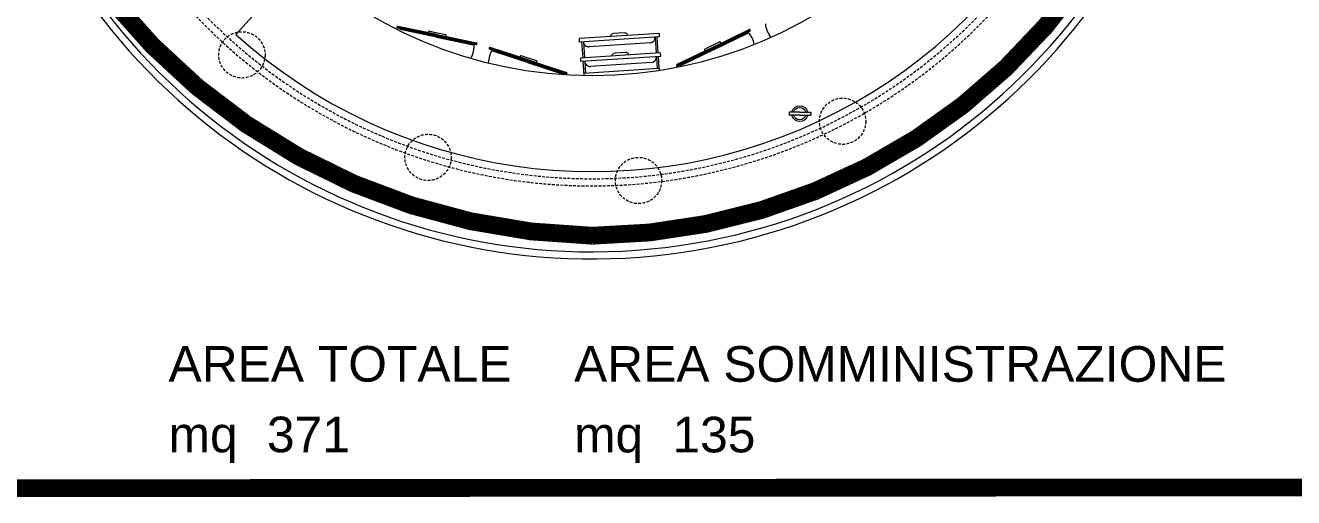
# Model space of a CAD drawing. Header units: millimetres. Extents: x 8265 to 78888, y 1905 to 34251.
# Drawn here: x 35783 to 36495, y 19695 to 19960 of the extents above; entities that cross this region are included whole.
import ezdxf

# ---------------------------------------------------------------- set-up
doc = ezdxf.new("R2010")
doc.units = ezdxf.units.MM
doc.linetypes.add('HIDDEN', pattern=[9.525, 6.35, -3.175])
for name, color, linetype, lineweight in [('468_BAR_001-AM_0', 73, 'Continuous', 0), ('471_TESTI_POLIGONI_001-AM_0', 221, 'Continuous', 0), ('costruzioni', 10, 'Continuous', 0)]:
    doc.layers.add(name, color=color, linetype=linetype, lineweight=lineweight)
doc.layers.add('ARREDI', color=151, linetype='Continuous')
doc.styles.add('AREA', font='arial.ttf', dxfattribs={"height": 30})

# ---------------------------------------------------------------- blocks, each defined once
blk = doc.blocks.new('Seltz')
at = {"layer": '468_BAR_001-AM_0'}
for p, q in [((0, 0), (0, 0.0673)), ((0, 0.0673), (0.02, 0.0673)), ((0, 0), (0, -0.0702)), ((0.02, 0), (0.02, 0.0673)), ((0.02, 0), (0.02, -0.0702)), ((0, -0.0702), (0.02, -0.0702))]:
    blk.add_line(p, q, dxfattribs=at)
for radius, start, end in [(0.05, 101.53696, 258.46304), (0.04, 104.47751, 255.52249), (0.05, 281.53696, 78.46304), (0.04, 284.47751, 75.52249)]:
    blk.add_arc((0.01, 0), radius, start, end, dxfattribs=at)
blk = doc.blocks.new('SUP-LOC')
at = {"style": 'AREA'}
blk.add_text('mq', height=20, dxfattribs=at).set_placement((7.7, -17.39))
for tag, p in [('NAME_LOC', (7.7, 22.28)), ('AREA_AREA', (62.93, -17.39))]:
    blk.add_attdef(tag, p, '', height=20, dxfattribs=at)

msp = doc.modelspace()

# ---------------------------------------------------------------- linework, layer by layer
at = {"layer": '468_BAR_001-AM_0'}
for p, q in [((35937.02, 19995.37), (35900.91, 19955.34)), ((36138.54, 19955.96), (36093.63, 19953.04)), ((36111.09, 19954.17), (36111.35, 19954.69)), ((36118.96, 19956.19), (36113.01, 19955.8)), ((36121.07, 19954.82), (36120.75, 19955.3)), ((36138.54, 19955.96), (36138.67, 19953.96)), ((36093.63, 19953.04), (36093.76, 19951.04)), ((36138.67, 19953.96), (36093.76, 19951.04)), ((36095.06, 19951.13), (36095.65, 19942.15)), ((36096.06, 19951.19), (36096.65, 19942.21)), ((36133.56, 19950.62), (36099.25, 19948.39)), ((36136.36, 19953.81), (36136.94, 19944.83)), ((36137.35, 19953.88), (36137.94, 19944.89)), ((36139.25, 19944.98), (36094.34, 19942.06)), ((36094.34, 19942.06), (36094.47, 19940.07)), ((36139.38, 19942.98), (36094.47, 19940.07)), ((36095.78, 19940.15), (36096.21, 19933.44)), ((36095.78, 19940.15), (36096.28, 19932.44)), ((36096.77, 19940.21), (36097.21, 19933.5)), ((36111.81, 19943.2), (36112.06, 19943.71)), ((36119.67, 19945.21), (36113.73, 19944.82)), ((36121.79, 19943.84), (36121.47, 19944.32)), ((36137.07, 19942.83), (36137.51, 19936.12)), ((36138.07, 19942.9), (36138.5, 19936.19)), ((36139.25, 19944.98), (36139.38, 19942.98)), ((36138.5, 19936.19), (36096.21, 19933.44)), ((36134.27, 19939.65), (36099.96, 19937.42)), ((36138.37, 19938.18), (36138.57, 19935.19))]:
    msp.add_line(p, q, dxfattribs=at)
for points in [[(36198.24, 19961.36, 0.128399), (36201.03, 19953.89)], [(35991.34, 19959.5, 0.414214), (35991.73, 19958.91)], [(35991.93, 19959.89, 0.414214), (35991.34, 19959.5)], [(35993.09, 19958.11, 0.414214), (35992.71, 19958.71)], [(36009.76, 19957.19, 0.414214), (36009.17, 19956.8)], [(36018.97, 19954.76, 0.414214), (36018.57, 19955.35)], [(36188.6, 19956.8, 0.414214), (36188.37, 19956.13)], [(36191.97, 19949.58, 0.128399), (36188.6, 19956.8)], [(36189.72, 19957.91, 0.414214), (36189.06, 19958.14)], [(36189.49, 19957.24, 0.414214), (36189.72, 19957.91)], [(36033.04, 19942.14, 0.128399), (36034.8, 19949.91)], [(36034.8, 19949.91, 0.414214), (36034.21, 19949.52)], [(36035.78, 19949.71, 0.414214), (36036.37, 19950.09)], [(36036.37, 19950.09, 0.414214), (36035.98, 19950.68)], [(36045.02, 19947.06, 0.128399), (36042.67, 19939.44)], [(36043.12, 19947.68, 0.414214), (36043.44, 19947.05)], [(36043.75, 19948, 0.414214), (36043.12, 19947.68)], [(36164.35, 19947.2, 0.414214), (36164.12, 19946.53)], [(36173.11, 19950.91, 0.414214), (36172.44, 19951.14)], [(36044.71, 19946.11, 0.414214), (36044.39, 19946.74)], [(36061.17, 19943.35, 0.414214), (36060.54, 19943.03)], [(36070.04, 19939.92, 0.414214), (36069.72, 19940.55)], [(36085.26, 19933.37, 0.414214), (36084.63, 19933.05)], [(36086.21, 19933.06, 0.414214), (36086.84, 19933.37)], [(36086.84, 19933.37, 0.414214), (36086.52, 19934.01)], [(36148.61, 19938.4, 0.414214), (36148.38, 19937.74)], [(36148.38, 19937.74, 0.414214), (36149.05, 19937.51)], [(36150.62, 19937.71, 0.414214), (36149.95, 19937.94)]]:
    msp.add_lwpolyline(points, format="xyb", dxfattribs=at)
for points in [[(36013.86, 19954.8), (35991.34, 19959.5)], [(35992.71, 19958.71), (35991.73, 19958.91)], [(36013.96, 19955.29), (35991.93, 19959.89)], [(36013.75, 19954.31), (35992.71, 19958.71)], [(36013.65, 19953.82), (35993.09, 19958.11)], [(36009.06, 19956.31), (36009.17, 19956.8)], [(36009.06, 19956.31), (36018.85, 19954.26)], [(36009.76, 19957.19), (36018.57, 19955.35)], [(36013.75, 19954.31), (36034.8, 19949.91)], [(36013.86, 19954.8), (36036.37, 19950.09)], [(36013.96, 19955.29), (36035.98, 19950.68)], [(36018.88, 19954.27), (36018.97, 19954.76)], [(36168.83, 19948.27), (36189.06, 19958.14)], [(36169.05, 19947.82), (36189.72, 19957.91)], [(36169.27, 19947.37), (36188.6, 19956.8)], [(36169.49, 19946.92), (36188.37, 19956.13)], [(36188.6, 19956.8), (36189.49, 19957.24)], [(36013.65, 19953.82), (36034.21, 19949.52)], [(36034.8, 19949.91), (36035.78, 19949.71)], [(36064.98, 19940.53), (36043.12, 19947.68)], [(36044.39, 19946.74), (36043.44, 19947.05)], [(36065.13, 19941), (36043.75, 19948)], [(36169.05, 19947.82), (36148.38, 19937.74)], [(36168.83, 19948.27), (36148.61, 19938.4)], [(36169.27, 19947.37), (36149.95, 19937.94)], [(36169.49, 19946.92), (36150.62, 19937.71)], [(36164.34, 19946.08), (36173.33, 19950.46)], [(36164.35, 19947.2), (36172.44, 19951.14)], [(36173.33, 19950.46), (36173.11, 19950.91)], [(36064.82, 19940.05), (36044.39, 19946.74)], [(36064.67, 19939.58), (36044.71, 19946.11)], [(36060.38, 19942.56), (36060.54, 19943.03)], [(36069.89, 19939.45), (36060.38, 19942.56)], [(36069.72, 19940.55), (36061.17, 19943.35)], [(36064.82, 19940.05), (36085.26, 19933.37)], [(36064.98, 19940.53), (36086.84, 19933.37)], [(36065.13, 19941), (36086.52, 19934.01)], [(36069.89, 19939.45), (36070.04, 19939.92)], [(36164.34, 19946.08), (36164.12, 19946.53)], [(36064.67, 19939.58), (36084.63, 19933.05)], [(36085.26, 19933.37), (36086.21, 19933.06)], [(36149.95, 19937.94), (36149.05, 19937.51)]]:
    msp.add_lwpolyline(points, dxfattribs=at)
at = {"layer": '468_BAR_001-AM_0', "linetype": 'HIDDEN', "ltscale": 0.25}
for centre in [(35904.3, 19943.88, 3.13), (36241.61, 19906.61, 3.13), (36008.85, 19886.29, 3.13), (36127.01, 19873.32, 3.13)]:
    msp.add_circle(centre, 13, dxfattribs=at)
for centre, radius, start, end in [((36100.9, 20177.35, 3.11), 307.05, 180.0371, 2.43646), ((36100.96, 20177.29, 3.11), 302.99, 180.02597, 2.48029)]:
    msp.add_arc(centre, radius, start, end, dxfattribs=at)
at = {"layer": '468_BAR_001-AM_0'}
for centre, radius, start, end in [((36101.07, 20177.19, 3.11), 334.89, 227.94229, 2.26135), ((36101.16, 20177.06, 3.11), 298.76, 227.91267, 2.55921), ((36101.07, 20177.19, 3.13), 347.89, 194.18231, 0), ((36101.07, 20177.19, 3.13), 343.89, 193.66392, 0), ((36101.07, 20177.19, 3.11), 244.89, 180.00002, 359.99998), ((36101.07, 20177.19, 3.11), 334.89, 192.45673, 227.94229), ((36113.14, 19953.81, 3.11), 2, 93.71883, 153.71883), ((36119.09, 19954.19, 3.11), 2, 33.71883, 93.71883), ((36099.06, 19951.39, 3.11), 3, 183.71883, 273.71883), ((36133.36, 19953.62, 3.11), 3, 273.71883, 3.71883), ((36099.77, 19940.41, 3.11), 3, 183.71883, 273.71883), ((36113.86, 19942.83, 3.11), 2, 93.71883, 153.71883), ((36119.8, 19943.21, 3.11), 2, 33.71883, 93.71883), ((36134.08, 19942.64, 3.11), 3, 273.71883, 3.71883)]:
    msp.add_arc(centre, radius, start, end, dxfattribs=at)
at = {"layer": 'costruzioni', "linetype": 'HIDDEN', "const_width": 10}
msp.add_lwpolyline([(36675.16, 20076.04), (38832.97, 20076.04), (38832.97, 19702.44), (35314.34, 19700.21), (35005.08, 20062), (34753.93, 20062), (34753.93, 20094.43), (35766.91, 20095.95, 0.3243), (36101.07, 19842.3, 0.451169), (36435.7, 20228.56), (36435.5, 20297.95), (36675.19, 20300.21)], format="xyb", close=True, dxfattribs=at)

# ---------------------------------------------------------------- block references
at = {"layer": '471_TESTI_POLIGONI_001-AM_0'}
msp.add_blockref('SUP-LOC', (35855.43, 19738.09), dxfattribs=at).add_auto_attribs({'NAME_LOC': 'AREA TOTALE', 'AREA_AREA': '371'})
at = {"layer": 'ARREDI', "color": 5, "xscale": -88.37844285631552, "yscale": 88.37844285630854, "zscale": 88.37844285632247, "rotation": 90.00009574498058}
msp.add_blockref('Seltz', (36217.51, 19911.75), dxfattribs=at)
at = {"layer": 'costruzioni', "linetype": 'HIDDEN'}
msp.add_blockref('SUP-LOC', (36083.11, 19738.01), dxfattribs=at).add_auto_attribs({'NAME_LOC': 'AREA SOMMINISTRAZIONE ', 'AREA_AREA': '135'})

doc.saveas('drawing.dxf')
